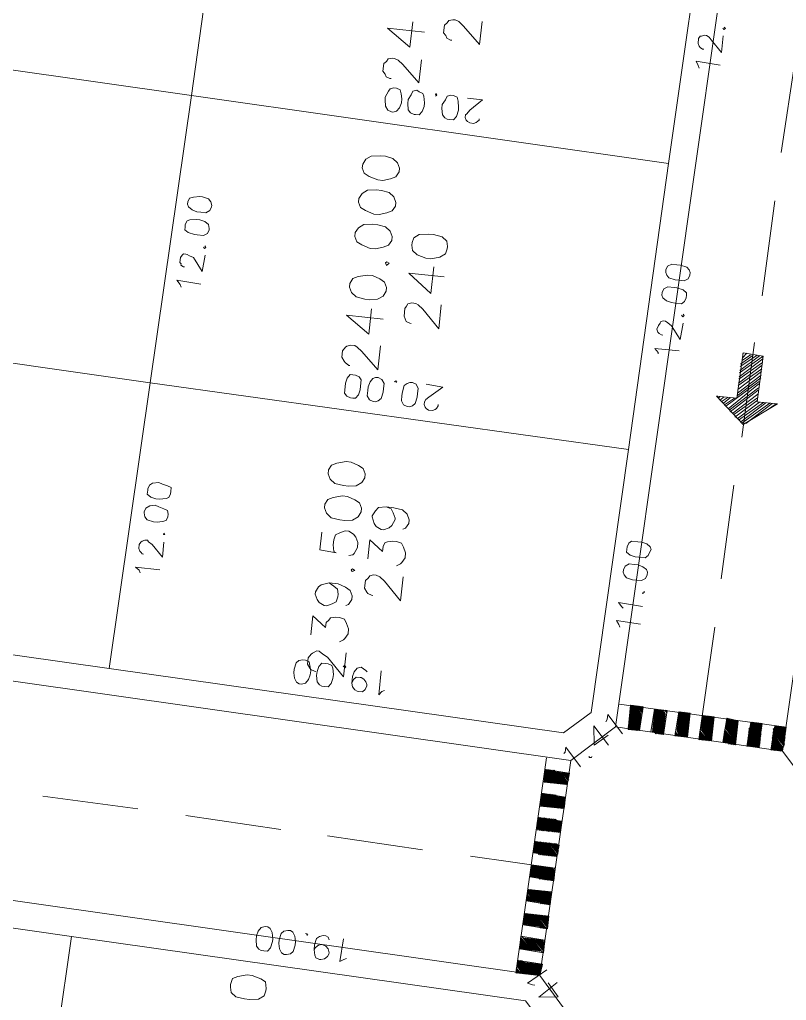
# Model space of a CAD drawing. Header units: metres. Extents: x -977055 to 805873, y -1033982 to 242021.
# Drawn here: x 2597.9 to 2629.83, y 857.35 to 898.19 of the extents above; entities that cross this region are included whole.
import ezdxf

# ---------------------------------------------------------------- set-up
doc = ezdxf.new("R2010")
doc.units = ezdxf.units.M
for name, color, linetype in [('PDF_acera', 7, 'Continuous'), ('PDF_areas por lote', 7, 'Continuous'), ('PDF_COTAS', 7, 'Continuous'), ('PDF_linea de centro', 7, 'Continuous'), ('PDF_LOTES', 7, 'Continuous'), ('PDF_No. lotes', 7, 'Continuous'), ('PDF_PASO DE CEBRA', 7, 'Continuous'), ('PDF_VIAS', 7, 'Continuous')]:
    doc.layers.add(name, color=color, linetype=linetype)

# ---------------------------------------------------------------- blocks, each defined once
blk = doc.blocks.new('CALLE')
at = {"layer": 'PDF_acera', "lineweight": 9}
for points in [[(-140.55552, -136.74528), (-139.28544, -138.100032), (-140.34384, -169.216992), (-141.740928, -170.487072), (-209.478528, -168.200928), (-215.70192, -134.20512)], [(-132.08832, -138.354048), (-133.14672, -169.471008), (-131.87664, -170.82576), (-75.188736, -172.773216), (-73.833984, -171.503136), (-72.775584, -140.386176), (-74.045664, -139.031424), (-130.733568, -137.083968)], [(-75.188736, -210.83328), (-74.130336, -179.71632), (-75.400416, -178.361568), (-132.08832, -176.414112), (-133.443072, -177.684192), (-134.501472, -208.801152), (-133.231392, -210.155904), (-76.543488, -212.10336)]]:
    blk.add_lwpolyline(points, close=True, dxfattribs=at)
at = {"layer": 'PDF_areas por lote', "lineweight": 9}
for points in [[(-141.8256, -159.056352), (-141.994944, -159.098688), (-142.121952, -159.268032), (-142.164288, -159.564384), (-142.164288, -159.733728), (-142.121952, -160.03008), (-141.994944, -160.199424), (-141.8256, -160.24176), (-141.740928, -160.24176), (-141.529248, -160.199424), (-141.444576, -160.03008), (-141.359904, -159.733728), (-141.359904, -159.564384), (-141.444576, -159.268032), (-141.529248, -159.098688), (-141.740928, -159.056352)], [(-125.695584, -160.45344), (-125.864928, -160.538112), (-125.991936, -160.707456), (-126.034272, -161.003808), (-126.034272, -161.173152), (-125.991936, -161.427168), (-125.864928, -161.596512), (-125.695584, -161.681184), (-125.568576, -161.681184), (-125.399232, -161.596512), (-125.31456, -161.427168), (-125.229888, -161.173152), (-125.229888, -161.003808), (-125.31456, -160.707456), (-125.399232, -160.538112), (-125.568576, -160.45344)], [(-124.552512, -160.45344), (-124.721856, -160.538112), (-124.848864, -160.707456), (-124.8912, -161.003808), (-124.8912, -161.173152), (-124.848864, -161.427168), (-124.721856, -161.596512), (-124.552512, -161.681184), (-124.425504, -161.681184), (-124.25616, -161.596512), (-124.171488, -161.427168), (-124.086816, -161.173152), (-124.086816, -161.003808), (-124.171488, -160.707456), (-124.25616, -160.538112), (-124.425504, -160.45344)], [(-118.32912, -160.495776), (-118.498464, -160.580448), (-118.625472, -160.749792), (-118.667808, -161.046144), (-118.667808, -161.215488), (-118.625472, -161.469504), (-118.498464, -161.638848), (-118.32912, -161.72352), (-118.202112, -161.72352), (-118.032768, -161.638848), (-117.948096, -161.469504), (-117.863424, -161.215488), (-117.863424, -161.046144), (-117.948096, -160.749792), (-118.032768, -160.580448), (-118.202112, -160.495776)], [(-116.63568, -160.495776), (-116.805024, -160.580448), (-116.889696, -160.749792), (-116.974368, -161.046144), (-116.974368, -161.215488), (-116.889696, -161.469504), (-116.805024, -161.638848), (-116.63568, -161.72352), (-116.508672, -161.72352), (-116.339328, -161.638848), (-116.21232, -161.469504), (-116.169984, -161.215488), (-116.169984, -161.046144), (-116.21232, -160.749792), (-116.339328, -160.580448), (-116.508672, -160.495776)], [(-115.492608, -160.495776), (-115.661952, -160.580448), (-115.746624, -160.749792), (-115.831296, -161.046144), (-115.831296, -161.215488), (-115.746624, -161.469504), (-115.661952, -161.638848), (-115.492608, -161.72352), (-115.3656, -161.72352), (-115.196256, -161.638848), (-115.069248, -161.469504), (-115.026912, -161.215488), (-115.026912, -161.046144), (-115.069248, -160.749792), (-115.196256, -160.580448), (-115.3656, -160.495776)], [(-114.349536, -160.495776), (-114.51888, -160.580448), (-114.603552, -160.749792), (-114.688224, -161.046144), (-114.688224, -161.215488), (-114.603552, -161.469504), (-114.51888, -161.638848), (-114.349536, -161.72352), (-114.222528, -161.72352), (-114.053184, -161.638848), (-113.926176, -161.469504), (-113.88384, -161.215488), (-113.88384, -161.046144), (-113.926176, -160.749792), (-114.053184, -160.580448), (-114.222528, -160.495776)], [(-127.64304, -161.554176), (-127.685376, -161.596512), (-127.64304, -161.681184), (-127.600704, -161.596512)], [(-117.397728, -161.596512), (-117.4824, -161.638848), (-117.397728, -161.72352), (-117.355392, -161.638848)]]:
    blk.add_lwpolyline(points, close=True, dxfattribs=at)
for points in [[(-131.114592, -160.749792), (-131.114592, -160.707456), (-131.072256, -160.580448), (-131.02992, -160.538112), (-130.902912, -160.45344), (-130.691232, -160.45344), (-130.564224, -160.538112), (-130.521888, -160.580448), (-130.437216, -160.707456), (-130.437216, -160.792128), (-130.521888, -160.919136), (-130.60656, -161.08848), (-131.199264, -161.681184), (-130.39488, -161.681184)], [(-129.929184, -160.45344), (-129.294144, -160.45344), (-129.632832, -160.919136), (-129.463488, -160.919136), (-129.378816, -161.003808), (-129.294144, -161.046144), (-129.251808, -161.215488), (-129.251808, -161.342496), (-129.294144, -161.51184), (-129.421152, -161.596512), (-129.590496, -161.681184), (-129.75984, -161.681184), (-129.929184, -161.596512), (-129.97152, -161.554176), (-130.056192, -161.427168)], [(-128.151072, -160.8768), (-128.235744, -161.046144), (-128.320416, -161.173152), (-128.48976, -161.215488), (-128.574432, -161.215488), (-128.743776, -161.173152), (-128.828448, -161.046144), (-128.91312, -160.8768), (-128.91312, -160.792128), (-128.828448, -160.622784), (-128.743776, -160.538112), (-128.574432, -160.45344), (-128.48976, -160.45344), (-128.320416, -160.538112), (-128.235744, -160.622784), (-128.151072, -160.8768), (-128.151072, -161.173152), (-128.235744, -161.427168), (-128.320416, -161.596512), (-128.48976, -161.681184), (-128.616768, -161.681184), (-128.786112, -161.596512), (-128.828448, -161.51184)], [(-126.499968, -160.45344), (-127.092672, -160.45344), (-127.135008, -161.003808), (-127.092672, -160.919136), (-126.880992, -160.8768), (-126.711648, -160.8768), (-126.542304, -160.919136), (-126.457632, -161.046144), (-126.37296, -161.215488), (-126.37296, -161.342496), (-126.457632, -161.51184), (-126.542304, -161.596512), (-126.711648, -161.681184), (-126.880992, -161.681184), (-127.092672, -161.596512), (-127.135008, -161.554176), (-127.177344, -161.427168)], [(-120.911616, -160.792128), (-120.911616, -160.749792), (-120.826944, -160.622784), (-120.784608, -160.580448), (-120.6576, -160.495776), (-120.44592, -160.495776), (-120.318912, -160.580448), (-120.276576, -160.622784), (-120.23424, -160.749792), (-120.23424, -160.8768), (-120.276576, -160.961472), (-120.403584, -161.130816), (-120.953952, -161.72352), (-120.149568, -161.72352)], [(-119.260512, -161.72352), (-119.260512, -160.495776), (-119.81088, -161.30016), (-118.96416, -161.30016)], [(-111.301344, -161.130816), (-111.301344, -161.08848), (-111.259008, -160.961472), (-111.174336, -160.919136), (-111.089664, -160.834464), (-110.835648, -160.834464), (-110.750976, -160.919136), (-110.666304, -160.961472), (-110.623968, -161.08848), (-110.623968, -161.173152), (-110.666304, -161.30016), (-110.793312, -161.469504), (-111.34368, -162.062208), (-110.581632, -162.062208)], [(-109.65024, -162.062208), (-109.65024, -160.834464), (-110.200608, -161.638848), (-109.353888, -161.638848)]]:
    blk.add_lwpolyline(points, dxfattribs=at)
at = {"layer": 'PDF_COTAS', "lineweight": 9}
for points in [[(-128.320416, -155.246112), (-128.320416, -154.441728), (-128.405088, -154.568736), (-128.48976, -154.611072), (-128.405088, -154.568736), (-128.320416, -154.441728)], [(-127.389024, -155.288448), (-127.897056, -155.288448), (-127.516032, -154.907424), (-127.43136, -154.780416), (-127.389024, -154.73808), (-127.389024, -154.653408), (-127.43136, -154.568736), (-127.473696, -154.5264), (-127.558368, -154.484064), (-127.685376, -154.484064), (-127.770048, -154.5264), (-127.812384, -154.568736), (-127.85472, -154.611072), (-127.85472, -154.653408), (-127.85472, -154.611072), (-127.812384, -154.568736), (-127.770048, -154.5264), (-127.685376, -154.484064), (-127.558368, -154.484064), (-127.473696, -154.5264), (-127.43136, -154.568736), (-127.389024, -154.653408), (-127.389024, -154.73808), (-127.43136, -154.780416), (-127.516032, -154.907424), (-127.897056, -155.288448)], [(-126.499968, -154.5264), (-126.626976, -154.568736), (-126.711648, -154.653408), (-126.753984, -154.865088), (-126.753984, -154.992096), (-126.711648, -155.16144), (-126.669312, -155.288448), (-126.542304, -155.330784), (-126.457632, -155.330784), (-126.330624, -155.288448), (-126.288288, -155.16144), (-126.245952, -154.992096), (-126.203616, -154.865088), (-126.245952, -154.695744), (-126.330624, -154.568736), (-126.457632, -154.5264)], [(-126.499968, -154.5264), (-126.626976, -154.568736), (-126.711648, -154.653408), (-126.753984, -154.865088), (-126.753984, -154.992096), (-126.711648, -155.16144), (-126.669312, -155.288448), (-126.542304, -155.330784), (-126.457632, -155.330784), (-126.330624, -155.288448), (-126.288288, -155.16144), (-126.245952, -154.992096), (-126.203616, -154.865088), (-126.245952, -154.695744), (-126.330624, -154.568736), (-126.457632, -154.5264)], [(-125.73792, -154.568736), (-125.864928, -154.568736), (-125.9496, -154.695744), (-125.991936, -154.865088), (-125.991936, -154.992096), (-125.9496, -155.203776), (-125.907264, -155.288448), (-125.780256, -155.330784), (-125.695584, -155.330784), (-125.568576, -155.330784), (-125.52624, -155.203776), (-125.483904, -155.034432), (-125.441568, -154.907424), (-125.483904, -154.695744), (-125.568576, -154.611072), (-125.695584, -154.568736)], [(-125.73792, -154.568736), (-125.864928, -154.568736), (-125.9496, -154.695744), (-125.991936, -154.865088), (-125.991936, -154.992096), (-125.9496, -155.203776), (-125.907264, -155.288448), (-125.780256, -155.330784), (-125.695584, -155.330784), (-125.568576, -155.330784), (-125.52624, -155.203776), (-125.483904, -155.034432), (-125.441568, -154.907424), (-125.483904, -154.695744), (-125.568576, -154.611072), (-125.695584, -154.568736)], [(-118.75248, -155.5848), (-118.710144, -154.780416), (-118.837152, -154.907424), (-118.921824, -154.94976), (-118.837152, -154.907424), (-118.710144, -154.780416)], [(-117.778752, -155.627136), (-118.32912, -155.5848), (-117.90576, -155.246112), (-117.863424, -155.119104), (-117.821088, -155.034432), (-117.821088, -154.992096), (-117.821088, -154.907424), (-117.863424, -154.865088), (-117.948096, -154.822752), (-118.11744, -154.822752), (-118.159776, -154.865088), (-118.202112, -154.865088), (-118.244448, -154.94976), (-118.244448, -154.992096), (-118.244448, -154.94976), (-118.202112, -154.865088), (-118.159776, -154.865088), (-118.11744, -154.822752), (-117.948096, -154.822752), (-117.863424, -154.865088), (-117.821088, -154.907424), (-117.821088, -154.992096), (-117.821088, -155.034432), (-117.863424, -155.119104), (-117.90576, -155.246112), (-118.32912, -155.5848)], [(-116.932032, -154.865088), (-117.016704, -154.865088), (-117.101376, -154.992096), (-117.143712, -155.203776), (-117.143712, -155.288448), (-117.143712, -155.500128), (-117.05904, -155.627136), (-116.932032, -155.669472), (-116.889696, -155.669472), (-116.762688, -155.627136), (-116.678016, -155.500128), (-116.63568, -155.330784), (-116.63568, -155.203776), (-116.678016, -154.992096), (-116.720352, -154.907424), (-116.84736, -154.865088)], [(-116.932032, -154.865088), (-117.016704, -154.865088), (-117.101376, -154.992096), (-117.143712, -155.203776), (-117.143712, -155.288448), (-117.143712, -155.500128), (-117.05904, -155.627136), (-116.932032, -155.669472), (-116.889696, -155.669472), (-116.762688, -155.627136), (-116.678016, -155.500128), (-116.63568, -155.330784), (-116.63568, -155.203776), (-116.678016, -154.992096), (-116.720352, -154.907424), (-116.84736, -154.865088)], [(-116.169984, -154.865088), (-116.254656, -154.907424), (-116.339328, -155.034432), (-116.381664, -155.203776), (-116.381664, -155.330784), (-116.381664, -155.500128), (-116.296992, -155.627136), (-116.169984, -155.669472), (-116.127648, -155.669472), (-116.00064, -155.627136), (-115.915968, -155.542464), (-115.873632, -155.330784), (-115.873632, -155.246112), (-115.915968, -155.034432), (-115.958304, -154.907424), (-116.085312, -154.865088)], [(-116.169984, -154.865088), (-116.254656, -154.907424), (-116.339328, -155.034432), (-116.381664, -155.203776), (-116.381664, -155.330784), (-116.381664, -155.500128), (-116.296992, -155.627136), (-116.169984, -155.669472), (-116.127648, -155.669472), (-116.00064, -155.627136), (-115.915968, -155.542464), (-115.873632, -155.330784), (-115.873632, -155.246112), (-115.915968, -155.034432), (-115.958304, -154.907424), (-116.085312, -154.865088)], [(-127.092672, -155.246112), (-127.135008, -155.246112), (-127.135008, -155.288448)], [(-127.092672, -155.246112), (-127.135008, -155.246112), (-127.135008, -155.288448)], [(-117.4824, -155.5848), (-117.524736, -155.627136), (-117.567072, -155.5848), (-117.524736, -155.542464), (-117.567072, -155.5848), (-117.524736, -155.627136)], [(-140.513184, -160.03008), (-140.513184, -160.157088), (-140.386176, -160.24176), (-140.174496, -160.284096), (-140.089824, -160.284096), (-139.878144, -160.24176), (-139.751136, -160.157088), (-139.7088, -160.072416), (-139.7088, -159.987744), (-139.751136, -159.860736), (-139.878144, -159.776064), (-140.047488, -159.733728), (-140.174496, -159.733728), (-140.386176, -159.776064), (-140.470848, -159.860736), (-140.513184, -159.945408)], [(-131.580288, -160.326432), (-131.537952, -160.45344), (-131.410944, -160.538112), (-131.2416, -160.580448), (-131.114592, -160.580448), (-130.945248, -160.538112), (-130.81824, -160.495776), (-130.775904, -160.368768), (-130.775904, -160.284096), (-130.81824, -160.157088), (-130.902912, -160.072416), (-131.114592, -160.03008), (-131.2416, -160.03008), (-131.410944, -160.072416), (-131.537952, -160.157088), (-131.580288, -160.24176)], [(-140.55552, -160.792128), (-140.513184, -160.919136), (-140.428512, -161.003808), (-140.216832, -161.046144), (-140.089824, -161.046144), (-139.92048, -161.003808), (-139.793472, -160.919136), (-139.751136, -160.834464), (-139.751136, -160.749792), (-139.793472, -160.622784), (-139.878144, -160.538112), (-140.089824, -160.495776), (-140.216832, -160.495776), (-140.386176, -160.538112), (-140.513184, -160.622784), (-140.55552, -160.707456)], [(-131.580288, -161.08848), (-131.580288, -161.215488), (-131.45328, -161.30016), (-131.283936, -161.342496), (-131.156928, -161.342496), (-130.945248, -161.30016), (-130.860576, -161.257824), (-130.81824, -161.130816), (-130.81824, -161.046144), (-130.81824, -160.919136), (-130.945248, -160.834464), (-131.114592, -160.792128), (-131.2416, -160.792128), (-131.45328, -160.834464), (-131.537952, -160.919136), (-131.580288, -161.003808)], [(-121.970016, -161.003808), (-121.970016, -161.08848), (-121.843008, -161.173152), (-121.673664, -161.215488), (-121.546656, -161.215488), (-121.334976, -161.215488), (-121.250304, -161.130816), (-121.207968, -161.003808), (-121.207968, -160.919136), (-121.207968, -160.834464), (-121.334976, -160.749792), (-121.50432, -160.707456), (-121.631328, -160.707456), (-121.843008, -160.707456), (-121.92768, -160.792128), (-121.970016, -160.919136)], [(-121.970016, -161.003808), (-121.970016, -161.08848), (-121.843008, -161.173152), (-121.673664, -161.215488), (-121.546656, -161.215488), (-121.334976, -161.215488), (-121.250304, -161.130816), (-121.207968, -161.003808), (-121.207968, -160.919136), (-121.207968, -160.834464), (-121.334976, -160.749792), (-121.50432, -160.707456), (-121.631328, -160.707456), (-121.843008, -160.707456), (-121.92768, -160.792128), (-121.970016, -160.919136)], [(-112.40208, -161.30016), (-112.359744, -161.427168), (-112.232736, -161.51184), (-112.063392, -161.554176), (-111.936384, -161.554176), (-111.76704, -161.51184), (-111.640032, -161.469504), (-111.597696, -161.342496), (-111.597696, -161.257824), (-111.640032, -161.130816), (-111.724704, -161.08848), (-111.936384, -161.003808), (-112.021056, -161.003808), (-112.232736, -161.046144), (-112.359744, -161.130816), (-112.40208, -161.257824)], [(-112.40208, -161.30016), (-112.359744, -161.427168), (-112.232736, -161.51184), (-112.063392, -161.554176), (-111.936384, -161.554176), (-111.76704, -161.51184), (-111.640032, -161.469504), (-111.597696, -161.342496), (-111.597696, -161.257824), (-111.640032, -161.130816), (-111.724704, -161.08848), (-111.936384, -161.003808), (-112.021056, -161.003808), (-112.232736, -161.046144), (-112.359744, -161.130816), (-112.40208, -161.257824)], [(-122.012352, -161.765856), (-121.970016, -161.850528), (-121.885344, -161.9352), (-121.673664, -161.977536), (-121.546656, -161.977536), (-121.377312, -161.977536), (-121.250304, -161.892864), (-121.207968, -161.765856), (-121.207968, -161.681184), (-121.250304, -161.596512), (-121.377312, -161.51184), (-121.546656, -161.469504), (-121.673664, -161.469504), (-121.843008, -161.469504), (-121.970016, -161.554176), (-122.012352, -161.681184)], [(-122.012352, -161.765856), (-121.970016, -161.850528), (-121.885344, -161.9352), (-121.673664, -161.977536), (-121.546656, -161.977536), (-121.377312, -161.977536), (-121.250304, -161.892864), (-121.207968, -161.765856), (-121.207968, -161.681184), (-121.250304, -161.596512), (-121.377312, -161.51184), (-121.546656, -161.469504), (-121.673664, -161.469504), (-121.843008, -161.469504), (-121.970016, -161.554176), (-122.012352, -161.681184)], [(-112.40208, -162.062208), (-112.40208, -162.189216), (-112.275072, -162.273888), (-112.105728, -162.316224), (-111.97872, -162.316224), (-111.76704, -162.273888), (-111.682368, -162.231552), (-111.640032, -162.104544), (-111.597696, -162.019872), (-111.640032, -161.892864), (-111.76704, -161.850528), (-111.936384, -161.765856), (-112.063392, -161.765856), (-112.275072, -161.808192), (-112.359744, -161.892864), (-112.40208, -162.019872)], [(-112.40208, -162.062208), (-112.40208, -162.189216), (-112.275072, -162.273888), (-112.105728, -162.316224), (-111.97872, -162.316224), (-111.76704, -162.273888), (-111.682368, -162.231552), (-111.640032, -162.104544), (-111.597696, -162.019872), (-111.640032, -161.892864), (-111.76704, -161.850528), (-111.936384, -161.765856), (-112.063392, -161.765856), (-112.275072, -161.808192), (-112.359744, -161.892864), (-112.40208, -162.019872)], [(-121.29264, -162.316224), (-121.250304, -162.35856), (-121.29264, -162.400896), (-121.29264, -162.35856), (-121.29264, -162.400896), (-121.250304, -162.35856)], [(-122.054688, -162.908928), (-122.012352, -162.9936), (-121.92768, -163.078272), (-121.716, -163.120608), (-121.588992, -163.120608), (-121.419648, -163.120608), (-121.29264, -163.035936), (-121.250304, -162.908928), (-121.250304, -162.824256), (-121.29264, -162.739584), (-121.377312, -162.654912), (-121.588992, -162.612576), (-121.716, -162.612576), (-121.885344, -162.612576), (-122.012352, -162.697248), (-122.054688, -162.824256)], [(-122.054688, -162.908928), (-122.012352, -162.9936), (-121.92768, -163.078272), (-121.716, -163.120608), (-121.588992, -163.120608), (-121.419648, -163.120608), (-121.29264, -163.035936), (-121.250304, -162.908928), (-121.250304, -162.824256), (-121.29264, -162.739584), (-121.377312, -162.654912), (-121.588992, -162.612576), (-121.716, -162.612576), (-121.885344, -162.612576), (-122.012352, -162.697248), (-122.054688, -162.824256)], [(-112.444416, -163.20528), (-112.444416, -163.332288), (-112.317408, -163.41696), (-112.105728, -163.459296), (-112.021056, -163.459296), (-111.809376, -163.41696), (-111.682368, -163.374624), (-111.640032, -163.247616), (-111.640032, -163.162944), (-111.682368, -163.035936), (-111.809376, -162.9936), (-111.97872, -162.908928), (-112.105728, -162.908928), (-112.317408, -162.951264), (-112.40208, -163.035936), (-112.444416, -163.120608)], [(-112.444416, -163.20528), (-112.444416, -163.332288), (-112.317408, -163.41696), (-112.105728, -163.459296), (-112.021056, -163.459296), (-111.809376, -163.41696), (-111.682368, -163.374624), (-111.640032, -163.247616), (-111.640032, -163.162944), (-111.682368, -163.035936), (-111.809376, -162.9936), (-111.97872, -162.908928), (-112.105728, -162.908928), (-112.317408, -162.951264), (-112.40208, -163.035936), (-112.444416, -163.120608)], [(-111.682368, -162.654912), (-111.640032, -162.654912), (-111.682368, -162.697248), (-111.724704, -162.654912), (-111.682368, -162.697248), (-111.640032, -162.654912)], [(-121.250304, -163.374624), (-121.29264, -163.924992), (-121.673664, -163.501632), (-121.758336, -163.41696), (-121.843008, -163.374624), (-121.92768, -163.374624), (-122.012352, -163.41696), (-122.054688, -163.459296), (-122.097024, -163.543968), (-122.097024, -163.670976), (-122.054688, -163.755648), (-122.012352, -163.797984), (-121.92768, -163.84032), (-121.885344, -163.84032), (-121.92768, -163.84032), (-122.012352, -163.797984), (-122.054688, -163.755648), (-122.097024, -163.670976), (-122.097024, -163.543968), (-122.054688, -163.459296), (-122.012352, -163.41696), (-121.92768, -163.374624), (-121.843008, -163.374624), (-121.758336, -163.41696), (-121.673664, -163.501632), (-121.29264, -163.924992)], [(-111.682368, -163.713312), (-111.682368, -164.221344), (-112.063392, -163.84032), (-112.1904, -163.755648), (-112.232736, -163.713312), (-112.317408, -163.713312), (-112.40208, -163.755648), (-112.444416, -163.797984), (-112.486752, -163.882656), (-112.486752, -164.009664), (-112.444416, -164.094336), (-112.40208, -164.136672), (-112.359744, -164.179008), (-112.317408, -164.179008), (-112.359744, -164.179008), (-112.40208, -164.136672), (-112.444416, -164.094336), (-112.486752, -164.009664), (-112.486752, -163.882656), (-112.444416, -163.797984), (-112.40208, -163.755648), (-112.317408, -163.713312), (-112.232736, -163.713312), (-112.1904, -163.755648), (-112.063392, -163.84032), (-111.682368, -164.221344)], [(-126.753984, -170.529408), (-126.838656, -170.571744), (-126.923328, -170.656416), (-126.965664, -170.868096), (-126.965664, -170.995104), (-126.965664, -171.164448), (-126.880992, -171.291456), (-126.753984, -171.333792), (-126.669312, -171.333792), (-126.58464, -171.291456), (-126.499968, -171.164448), (-126.457632, -170.995104), (-126.457632, -170.868096), (-126.457632, -170.698752), (-126.542304, -170.571744), (-126.669312, -170.529408)], [(-125.991936, -170.571744), (-126.076608, -170.571744), (-126.16128, -170.698752), (-126.203616, -170.868096), (-126.203616, -170.995104), (-126.203616, -171.206784), (-126.118944, -171.291456), (-125.991936, -171.333792), (-125.907264, -171.376128), (-125.822592, -171.333792), (-125.73792, -171.206784), (-125.695584, -171.03744), (-125.695584, -170.910432), (-125.695584, -170.698752), (-125.780256, -170.61408), (-125.907264, -170.571744)], [(-117.4824, -170.82576), (-117.567072, -170.868096), (-117.651744, -170.995104), (-117.69408, -171.164448), (-117.69408, -171.291456), (-117.69408, -171.503136), (-117.609408, -171.587808), (-117.4824, -171.630144), (-117.397728, -171.630144), (-117.313056, -171.630144), (-117.228384, -171.503136), (-117.186048, -171.291456), (-117.186048, -171.206784), (-117.186048, -170.995104), (-117.27072, -170.868096), (-117.397728, -170.82576)], [(-116.720352, -170.868096), (-116.805024, -170.910432), (-116.889696, -170.995104), (-116.932032, -171.206784), (-116.932032, -171.333792), (-116.932032, -171.503136), (-116.84736, -171.630144), (-116.720352, -171.67248), (-116.63568, -171.67248), (-116.551008, -171.630144), (-116.466336, -171.545472), (-116.424, -171.333792), (-116.424, -171.206784), (-116.424, -171.03744), (-116.508672, -170.910432), (-116.63568, -170.868096)]]:
    blk.add_lwpolyline(points, close=True, dxfattribs=at)
for points in [[(-139.835808, -161.384832), (-139.835808, -161.427168), (-139.793472, -161.384832), (-139.793472, -161.342496)], [(-140.301504, -161.681184), (-140.216832, -161.72352), (-140.13216, -161.808192), (-140.089824, -161.9352), (-140.13216, -162.062208), (-140.216832, -162.14688), (-140.34384, -162.189216), (-140.386176, -162.189216), (-140.470848, -162.14688), (-140.55552, -162.062208), (-140.597856, -161.9352), (-140.597856, -161.892864), (-140.55552, -161.765856), (-140.470848, -161.72352), (-140.301504, -161.681184), (-140.13216, -161.681184), (-139.92048, -161.72352), (-139.835808, -161.808192), (-139.793472, -161.9352), (-139.793472, -162.019872), (-139.835808, -162.104544), (-139.92048, -162.14688)], [(-130.902912, -161.681184), (-130.860576, -161.72352), (-130.81824, -161.681184), (-130.860576, -161.638848)], [(-131.368608, -161.977536), (-131.2416, -162.019872), (-131.156928, -162.104544), (-131.156928, -162.231552), (-131.156928, -162.273888), (-131.199264, -162.35856), (-131.283936, -162.443232), (-131.368608, -162.485568), (-131.410944, -162.485568), (-131.537952, -162.443232), (-131.622624, -162.35856), (-131.622624, -162.231552), (-131.622624, -162.189216), (-131.580288, -162.104544), (-131.495616, -162.019872), (-131.368608, -161.977536), (-131.156928, -161.977536), (-130.987584, -162.019872), (-130.860576, -162.104544), (-130.81824, -162.231552), (-130.860576, -162.316224), (-130.902912, -162.400896), (-130.945248, -162.443232)], [(-140.470848, -162.78192), (-140.513184, -162.697248), (-140.597856, -162.57024), (-139.835808, -162.612576)], [(-131.495616, -163.078272), (-131.537952, -162.9936), (-131.66496, -162.908928), (-130.860576, -162.908928)], [(-140.682528, -169.089984), (-140.682528, -169.005312), (-140.640192, -168.835968), (-140.13216, -169.428672)], [(-140.513184, -169.809696), (-141.063552, -169.259328), (-140.97888, -169.894368), (-140.55552, -169.513344)], [(-132.93504, -169.216992), (-132.892704, -169.259328), (-132.72336, -169.259328), (-133.316064, -169.809696)], [(-132.93504, -170.063712), (-132.977376, -170.063712), (-132.977376, -170.148384), (-132.93504, -170.148384)], [(-132.51168, -170.656416), (-131.918976, -170.106048), (-132.554016, -170.19072), (-132.172992, -170.61408)], [(-131.749632, -170.487072), (-131.66496, -170.529408), (-131.495616, -170.529408), (-132.08832, -171.079776)], [(-128.574432, -170.61408), (-128.48976, -170.571744), (-128.362752, -170.487072), (-128.405088, -171.291456)], [(-127.939392, -170.656416), (-127.897056, -170.61408), (-127.770048, -170.487072), (-127.812384, -171.291456)], [(-119.429856, -170.910432), (-119.38752, -170.910432), (-119.260512, -170.783424), (-119.260512, -171.587808)], [(-118.794816, -170.995104), (-118.794816, -170.952768), (-118.75248, -170.868096), (-118.710144, -170.82576), (-118.625472, -170.783424), (-118.498464, -170.82576), (-118.413792, -170.868096), (-118.371456, -170.868096), (-118.32912, -170.952768), (-118.32912, -171.03744), (-118.371456, -171.122112), (-118.456128, -171.24912), (-118.879488, -171.587808), (-118.32912, -171.630144)], [(-127.346688, -171.24912), (-127.389024, -171.24912), (-127.346688, -171.291456), (-127.304352, -171.291456)], [(-109.86192, -171.24912), (-109.777248, -171.206784), (-109.65024, -171.122112), (-109.692576, -171.926496)], [(-109.22688, -171.333792), (-109.22688, -171.291456), (-109.184544, -171.206784), (-109.142208, -171.164448), (-109.057536, -171.122112), (-108.888192, -171.122112), (-108.80352, -171.164448), (-108.80352, -171.206784), (-108.761184, -171.291456), (-108.761184, -171.376128), (-108.80352, -171.4608), (-108.888192, -171.545472), (-109.269216, -171.926496), (-108.718848, -171.926496)], [(-118.075104, -171.545472), (-118.11744, -171.587808), (-118.075104, -171.630144), (-118.032768, -171.587808)], [(-108.464832, -171.88416), (-108.507168, -171.926496), (-108.464832, -171.968832), (-108.422496, -171.926496)]]:
    blk.add_lwpolyline(points, dxfattribs=at)
at = {"layer": 'PDF_linea de centro', "lineweight": 9}
for points in [[(-136.194912, -152.19792), (-136.279584, -155.37312)], [(-136.32192, -156.981888), (-136.448928, -160.157088)], [(-136.491264, -161.72352), (-136.618272, -164.89872)], [(-136.660608, -166.507488), (-136.74528, -169.344)], [(-132.003648, -173.619936), (-128.235744, -173.746944)], [(-126.626976, -173.78928), (-123.494112, -173.873952)], [(-121.885344, -173.958624), (-118.710144, -174.043296)], [(-117.143712, -174.127968), (-113.968512, -174.21264)], [(-112.359744, -174.254976), (-109.184544, -174.381984)]]:
    blk.add_lwpolyline(points, dxfattribs=at)
at = {"layer": 'PDF_LOTES', "lineweight": 20}
for points in [[(-150.2928, -153.298656), (-140.724864, -153.637344), (-140.174496, -138.43872), (-140.97888, -137.634336), (-149.742432, -137.337984)], [(-131.749632, -153.933696), (-122.181696, -154.272384), (-121.631328, -138.269376), (-130.39488, -137.973024), (-131.2416, -138.735072)], [(-122.181696, -154.272384), (-112.571424, -154.611072), (-112.021056, -138.608064), (-121.631328, -138.269376)], [(-112.571424, -154.611072), (-102.961152, -154.907424), (-102.410784, -138.946752), (-112.021056, -138.608064)], [(-150.843168, -169.301664), (-142.03728, -169.598016), (-141.232896, -168.835968), (-140.724864, -153.637344), (-150.2928, -153.298656)], [(-131.495616, -169.97904), (-122.689728, -170.275392), (-122.181696, -154.272384), (-131.749632, -153.933696), (-132.257664, -169.13232)], [(-122.689728, -170.275392), (-113.121792, -170.571744), (-112.571424, -154.611072), (-122.181696, -154.272384)], [(-113.121792, -170.571744), (-103.51152, -170.910432), (-102.961152, -154.907424), (-112.571424, -154.611072)]]:
    blk.add_lwpolyline(points, close=True, dxfattribs=at)
at = {"layer": 'PDF_No. lotes', "lineweight": 20}
for points in [[(-128.405088, -162.35856), (-128.405088, -162.316224), (-128.362752, -162.189216), (-128.320416, -162.14688), (-128.193408, -162.062208), (-127.939392, -162.062208), (-127.85472, -162.14688), (-127.770048, -162.189216), (-127.727712, -162.316224), (-127.727712, -162.400896), (-127.770048, -162.527904), (-127.897056, -162.697248), (-128.48976, -163.289952), (-127.685376, -163.289952)], [(-127.21968, -162.062208), (-126.58464, -162.062208), (-126.923328, -162.527904), (-126.753984, -162.527904), (-126.626976, -162.57024), (-126.58464, -162.654912), (-126.542304, -162.824256), (-126.542304, -162.951264), (-126.58464, -163.120608), (-126.711648, -163.20528), (-126.880992, -163.289952), (-127.050336, -163.289952), (-127.21968, -163.20528), (-127.262016, -163.162944), (-127.346688, -163.035936)], [(-125.441568, -162.485568), (-125.483904, -162.654912), (-125.610912, -162.739584), (-125.780256, -162.824256), (-125.822592, -162.824256), (-126.034272, -162.739584), (-126.118944, -162.654912), (-126.203616, -162.485568), (-126.203616, -162.400896), (-126.118944, -162.231552), (-126.034272, -162.14688), (-125.822592, -162.062208), (-125.780256, -162.062208), (-125.610912, -162.14688), (-125.483904, -162.231552), (-125.441568, -162.485568), (-125.441568, -162.739584), (-125.483904, -163.035936), (-125.610912, -163.20528), (-125.780256, -163.289952), (-125.907264, -163.289952), (-126.076608, -163.20528), (-126.118944, -163.120608)], [(-119.302848, -162.654912), (-119.302848, -162.612576), (-119.260512, -162.485568), (-119.17584, -162.443232), (-119.091168, -162.400896), (-118.837152, -162.400896), (-118.75248, -162.443232), (-118.667808, -162.485568), (-118.625472, -162.612576), (-118.625472, -162.739584), (-118.667808, -162.824256), (-118.794816, -162.9936), (-119.38752, -163.586304), (-118.583136, -163.586304)], [(-117.651744, -163.586304), (-117.651744, -162.400896), (-118.244448, -163.20528), (-117.355392, -163.20528)], [(-109.819584, -162.9936), (-109.819584, -162.951264), (-109.777248, -162.824256), (-109.692576, -162.78192), (-109.607904, -162.697248), (-109.353888, -162.697248), (-109.269216, -162.78192), (-109.184544, -162.824256), (-109.142208, -162.951264), (-109.142208, -163.035936), (-109.184544, -163.162944), (-109.311552, -163.332288), (-109.86192, -163.924992), (-109.099872, -163.924992)]]:
    blk.add_lwpolyline(points, dxfattribs=at)
blk.add_lwpolyline([(-116.720352, -162.400896), (-116.889696, -162.443232), (-117.016704, -162.612576), (-117.101376, -162.908928), (-117.101376, -163.078272), (-117.016704, -163.374624), (-116.889696, -163.543968), (-116.720352, -163.586304), (-116.63568, -163.586304), (-116.466336, -163.543968), (-116.339328, -163.374624), (-116.296992, -163.078272), (-116.296992, -162.908928), (-116.339328, -162.612576), (-116.466336, -162.443232), (-116.63568, -162.400896)], close=True, dxfattribs=at)
at = {"layer": 'PDF_PASO DE CEBRA', "lineweight": 9}
for points in [[(-140.34384, -168.412608), (-133.14672, -168.666624)], [(-140.34384, -168.454944), (-140.301504, -168.412608), (-140.34384, -168.49728), (-140.259168, -168.412608)], [(-140.34384, -168.539616), (-140.216832, -168.412608)], [(-140.34384, -168.581952), (-140.174496, -168.412608)], [(-140.34384, -168.624288), (-140.13216, -168.454944)], [(-140.34384, -168.666624), (-140.089824, -168.454944)], [(-140.34384, -168.70896), (-140.047488, -168.454944), (-140.34384, -168.751296), (-140.005152, -168.454944)], [(-140.34384, -168.793632), (-139.962816, -168.454944)], [(-140.34384, -168.835968), (-139.92048, -168.454944)], [(-139.539456, -168.454944), (-139.49712, -168.454944), (-139.539456, -168.49728)], [(-139.539456, -168.539616), (-139.454784, -168.454944)], [(-139.539456, -168.581952), (-139.412448, -168.454944)], [(-139.539456, -168.624288), (-139.370112, -168.454944)], [(-139.539456, -168.666624), (-139.327776, -168.454944)], [(-139.539456, -168.70896), (-139.28544, -168.454944), (-139.539456, -168.70896)], [(-139.539456, -168.751296), (-139.243104, -168.454944)], [(-139.539456, -168.793632), (-139.200768, -168.454944)], [(-139.539456, -168.835968), (-139.158432, -168.454944)], [(-140.34384, -168.878304), (-139.92048, -168.49728)], [(-140.34384, -168.92064), (-139.92048, -168.539616)], [(-140.34384, -168.962976), (-139.92048, -168.581952), (-140.34384, -168.962976)], [(-140.34384, -169.005312), (-139.962816, -168.624288)], [(-140.34384, -169.047648), (-139.962816, -168.666624)], [(-140.34384, -169.089984), (-139.962816, -168.70896)], [(-140.34384, -169.13232), (-139.962816, -168.751296)], [(-139.539456, -168.878304), (-139.116096, -168.49728), (-139.539456, -168.92064), (-139.158432, -168.539616)], [(-139.539456, -168.962976), (-139.158432, -168.581952)], [(-139.539456, -169.005312), (-139.158432, -168.624288)], [(-139.539456, -169.047648), (-139.158432, -168.666624)], [(-139.539456, -169.089984), (-139.158432, -168.70896)], [(-139.539456, -169.13232), (-139.158432, -168.751296), (-139.539456, -169.174656), (-139.158432, -168.793632)], [(-138.735072, -169.089984), (-138.354048, -168.70896), (-138.777408, -169.089984)], [(-138.777408, -169.13232), (-138.354048, -168.751296)], [(-138.735072, -168.49728), (-138.735072, -168.49728)], [(-138.735072, -168.539616), (-138.692736, -168.49728)], [(-138.735072, -168.581952), (-138.6504, -168.49728)], [(-138.608064, -168.49728), (-138.735072, -168.624288), (-138.565728, -168.49728)], [(-138.735072, -168.666624), (-138.523392, -168.49728), (-138.735072, -168.70896)], [(-138.735072, -168.751296), (-138.481056, -168.49728)], [(-138.735072, -168.793632), (-138.43872, -168.49728)], [(-138.735072, -168.835968), (-138.396384, -168.49728)], [(-138.735072, -168.878304), (-138.354048, -168.49728), (-138.735072, -168.878304)], [(-138.735072, -168.92064), (-138.354048, -168.539616)], [(-138.735072, -168.962976), (-138.354048, -168.581952)], [(-138.735072, -169.005312), (-138.354048, -168.624288)], [(-138.735072, -169.047648), (-138.354048, -168.666624)], [(-137.973024, -169.005312), (-137.549664, -168.624288), (-137.973024, -169.047648), (-137.549664, -168.666624)], [(-137.973024, -169.089984), (-137.549664, -168.70896)], [(-137.973024, -169.13232), (-137.549664, -168.751296)], [(-137.930688, -168.539616), (-137.930688, -168.49728)], [(-137.888352, -168.49728), (-137.930688, -168.581952), (-137.846016, -168.49728)], [(-137.930688, -168.624288), (-137.80368, -168.49728)], [(-137.930688, -168.666624), (-137.761344, -168.49728)], [(-137.930688, -168.70896), (-137.719008, -168.49728), (-137.930688, -168.751296)], [(-137.676672, -168.539616), (-137.930688, -168.793632), (-137.634336, -168.539616)], [(-137.930688, -168.835968), (-137.592, -168.539616)], [(-137.930688, -168.878304), (-137.549664, -168.539616), (-137.930688, -168.92064)], [(-137.930688, -168.962976), (-137.549664, -168.581952)], [(-137.16864, -168.878304), (-136.787616, -168.539616)], [(-137.16864, -168.92064), (-136.74528, -168.539616)], [(-137.16864, -168.962976), (-136.74528, -168.581952), (-137.16864, -169.005312), (-136.74528, -168.624288)], [(-137.16864, -169.047648), (-136.74528, -168.666624)], [(-137.16864, -169.089984), (-136.74528, -168.70896)], [(-137.16864, -169.13232), (-136.74528, -168.751296)], [(-137.126304, -168.539616), (-137.126304, -168.539616)], [(-137.126304, -168.581952), (-137.083968, -168.539616)], [(-137.126304, -168.624288), (-137.041632, -168.539616)], [(-137.126304, -168.666624), (-136.999296, -168.539616)], [(-137.126304, -168.70896), (-136.95696, -168.539616), (-137.126304, -168.751296), (-136.914624, -168.539616)], [(-137.126304, -168.793632), (-136.872288, -168.539616)], [(-137.126304, -168.835968), (-136.829952, -168.539616)], [(-136.364256, -168.751296), (-136.152576, -168.581952)], [(-136.364256, -168.793632), (-136.11024, -168.581952)], [(-136.364256, -168.835968), (-136.067904, -168.581952)], [(-136.364256, -168.878304), (-136.025568, -168.581952)], [(-135.983232, -168.581952), (-136.364256, -168.92064), (-135.940896, -168.581952), (-136.364256, -168.962976)], [(-136.364256, -169.005312), (-135.940896, -168.624288)], [(-136.364256, -169.047648), (-135.940896, -168.666624)], [(-136.364256, -169.089984), (-135.940896, -168.70896)], [(-136.364256, -169.13232), (-135.940896, -168.751296), (-136.364256, -169.174656), (-135.940896, -168.793632)], [(-136.32192, -168.581952), (-136.32192, -168.581952)], [(-136.32192, -168.624288), (-136.279584, -168.581952)], [(-136.32192, -168.666624), (-136.237248, -168.581952)], [(-136.32192, -168.70896), (-136.194912, -168.581952), (-136.32192, -168.70896)], [(-135.559872, -168.624288), (-135.4752, -168.581952)], [(-135.559872, -168.666624), (-135.432864, -168.581952), (-135.559872, -168.70896)], [(-135.559872, -168.751296), (-135.390528, -168.581952)], [(-135.559872, -168.793632), (-135.348192, -168.581952)], [(-135.559872, -168.835968), (-135.305856, -168.581952)], [(-135.26352, -168.581952), (-135.559872, -168.878304), (-135.221184, -168.581952)], [(-135.559872, -168.92064), (-135.178848, -168.581952)], [(-135.559872, -168.962976), (-135.178848, -168.624288)], [(-135.559872, -169.005312), (-135.136512, -168.624288)], [(-135.559872, -169.047648), (-135.136512, -168.666624)], [(-135.559872, -169.089984), (-135.136512, -168.70896), (-135.559872, -169.13232), (-135.136512, -168.751296)], [(-135.517536, -168.624288), (-135.517536, -168.581952)], [(-134.755488, -168.624288), (-134.713152, -168.624288)], [(-134.755488, -168.666624), (-134.670816, -168.624288)], [(-134.755488, -168.70896), (-134.62848, -168.624288), (-134.755488, -168.751296)], [(-134.755488, -168.793632), (-134.586144, -168.624288)], [(-134.543808, -168.624288), (-134.755488, -168.835968), (-134.501472, -168.624288)], [(-134.755488, -168.878304), (-134.459136, -168.624288)], [(-134.755488, -168.92064), (-134.4168, -168.624288), (-134.755488, -168.962976)], [(-134.755488, -169.005312), (-134.374464, -168.624288)], [(-134.332128, -168.624288), (-134.755488, -169.047648), (-134.332128, -168.666624)], [(-134.755488, -169.089984), (-134.332128, -168.70896)], [(-134.755488, -169.13232), (-134.332128, -168.751296)], [(-133.951104, -168.666624), (-133.908768, -168.666624)], [(-133.951104, -168.70896), (-133.866432, -168.666624), (-133.951104, -168.751296), (-133.824096, -168.666624)], [(-133.951104, -168.793632), (-133.78176, -168.666624)], [(-133.951104, -168.835968), (-133.739424, -168.666624)], [(-133.951104, -168.878304), (-133.697088, -168.666624)], [(-133.951104, -168.92064), (-133.654752, -168.666624)], [(-133.951104, -168.962976), (-133.612416, -168.666624), (-133.951104, -169.005312), (-133.57008, -168.666624)], [(-133.951104, -169.047648), (-133.527744, -168.666624)], [(-133.951104, -169.089984), (-133.527744, -168.70896)], [(-133.951104, -169.13232), (-133.527744, -168.751296)], [(-140.34384, -169.174656), (-139.962816, -168.793632), (-140.34384, -169.216992), (-139.962816, -168.835968)], [(-139.962816, -168.878304), (-140.301504, -169.216992), (-139.962816, -168.92064)], [(-140.259168, -169.216992), (-139.962816, -168.962976)], [(-140.216832, -169.216992), (-139.962816, -169.005312)], [(-140.174496, -169.216992), (-139.962816, -169.047648), (-140.13216, -169.216992)], [(-140.089824, -169.216992), (-139.962816, -169.089984)], [(-139.581792, -169.216992), (-139.158432, -168.835968)], [(-139.158432, -168.878304), (-139.539456, -169.259328), (-139.158432, -168.92064)], [(-139.49712, -169.259328), (-139.158432, -168.962976), (-139.454784, -169.259328)], [(-139.412448, -169.259328), (-139.158432, -169.005312)], [(-139.370112, -169.259328), (-139.158432, -169.047648)], [(-139.327776, -169.259328), (-139.158432, -169.089984)], [(-138.777408, -169.174656), (-138.354048, -168.793632)], [(-138.777408, -169.216992), (-138.354048, -168.835968)], [(-138.777408, -169.259328), (-138.354048, -168.878304)], [(-138.735072, -169.301664), (-138.354048, -168.92064), (-138.735072, -169.301664)], [(-138.692736, -169.301664), (-138.354048, -168.962976)], [(-138.6504, -169.301664), (-138.354048, -169.005312)], [(-138.608064, -169.301664), (-138.354048, -169.047648)], [(-138.565728, -169.301664), (-138.354048, -169.089984)], [(-137.973024, -169.174656), (-137.549664, -168.793632)], [(-137.973024, -169.216992), (-137.549664, -168.835968)], [(-137.973024, -169.259328), (-137.549664, -168.878304), (-137.973024, -169.301664), (-137.549664, -168.92064)], [(-137.930688, -169.301664), (-137.549664, -168.962976)], [(-137.888352, -169.301664), (-137.549664, -169.005312)], [(-137.846016, -169.301664), (-137.549664, -169.047648)], [(-137.80368, -169.301664), (-137.549664, -169.089984), (-137.761344, -169.301664), (-137.549664, -169.13232)], [(-137.16864, -169.174656), (-136.74528, -168.793632), (-137.16864, -169.216992), (-136.74528, -168.835968)], [(-137.16864, -169.259328), (-136.74528, -168.878304)], [(-137.16864, -169.301664), (-136.74528, -168.92064)], [(-137.16864, -169.344), (-136.74528, -168.962976)], [(-137.126304, -169.344), (-136.74528, -169.005312)], [(-137.083968, -169.344), (-136.74528, -169.047648), (-137.041632, -169.344)], [(-136.999296, -169.344), (-136.74528, -169.089984)], [(-136.364256, -169.216992), (-135.940896, -168.835968)], [(-136.364256, -169.259328), (-135.940896, -168.878304)], [(-136.364256, -169.301664), (-135.940896, -168.92064)], [(-135.940896, -168.962976), (-136.364256, -169.344), (-135.940896, -169.005312), (-136.32192, -169.344)], [(-136.279584, -169.386336), (-135.940896, -169.047648)], [(-136.237248, -169.386336), (-135.940896, -169.089984)], [(-135.559872, -169.174656), (-135.136512, -168.793632)], [(-135.559872, -169.216992), (-135.136512, -168.835968)], [(-135.559872, -169.259328), (-135.136512, -168.878304)], [(-135.559872, -169.301664), (-135.136512, -168.92064), (-135.559872, -169.344), (-135.136512, -168.962976)], [(-135.559872, -169.386336), (-135.136512, -169.005312)], [(-135.517536, -169.386336), (-135.136512, -169.047648)], [(-135.4752, -169.386336), (-135.136512, -169.089984)], [(-134.755488, -169.174656), (-134.332128, -168.793632)], [(-134.755488, -169.216992), (-134.332128, -168.835968)], [(-134.755488, -169.259328), (-134.332128, -168.878304), (-134.755488, -169.301664), (-134.332128, -168.92064)], [(-134.755488, -169.344), (-134.332128, -168.962976)], [(-134.755488, -169.386336), (-134.332128, -169.005312)], [(-134.755488, -169.428672), (-134.332128, -169.047648)], [(-134.713152, -169.428672), (-134.332128, -169.089984)], [(-133.951104, -169.174656), (-133.527744, -168.793632)], [(-133.951104, -169.216992), (-133.527744, -168.835968), (-133.951104, -169.216992)], [(-133.951104, -169.259328), (-133.527744, -168.878304)], [(-133.951104, -169.301664), (-133.527744, -168.92064)], [(-133.951104, -169.344), (-133.527744, -168.962976)], [(-133.951104, -169.386336), (-133.57008, -169.005312)], [(-133.951104, -169.428672), (-133.57008, -169.047648), (-133.951104, -169.428672)], [(-133.908768, -169.428672), (-133.57008, -169.089984)], [(-140.34384, -169.216992), (-133.14672, -169.471008)], [(-140.047488, -169.216992), (-139.962816, -169.13232)], [(-140.047488, -169.259328), (-139.962816, -169.174656)], [(-140.005152, -169.259328), (-139.962816, -169.216992)], [(-139.158432, -169.13232), (-139.28544, -169.259328), (-139.158432, -169.174656)], [(-139.243104, -169.259328), (-139.158432, -169.216992), (-139.200768, -169.259328)], [(-138.354048, -169.13232), (-138.523392, -169.301664), (-138.354048, -169.174656), (-138.481056, -169.301664)], [(-138.43872, -169.301664), (-138.354048, -169.216992)], [(-138.396384, -169.301664), (-138.354048, -169.259328)], [(-137.719008, -169.301664), (-137.549664, -169.174656)], [(-137.676672, -169.301664), (-137.549664, -169.216992)], [(-137.634336, -169.301664), (-137.549664, -169.259328)], [(-137.592, -169.301664), (-137.549664, -169.301664)], [(-136.74528, -169.13232), (-136.95696, -169.344), (-136.74528, -169.174656)], [(-136.914624, -169.344), (-136.74528, -169.216992)], [(-136.872288, -169.344), (-136.74528, -169.259328)], [(-136.829952, -169.344), (-136.74528, -169.301664), (-136.787616, -169.344)], [(-135.940896, -169.13232), (-136.194912, -169.386336), (-135.940896, -169.174656)], [(-136.152576, -169.386336), (-135.940896, -169.216992), (-136.11024, -169.386336)], [(-136.067904, -169.386336), (-135.940896, -169.259328)], [(-136.025568, -169.386336), (-135.940896, -169.301664)], [(-135.983232, -169.386336), (-135.983232, -169.344)], [(-135.136512, -169.13232), (-135.432864, -169.386336), (-135.136512, -169.174656), (-135.390528, -169.386336)], [(-135.348192, -169.386336), (-135.178848, -169.216992)], [(-135.305856, -169.386336), (-135.178848, -169.259328)], [(-135.26352, -169.386336), (-135.178848, -169.301664)], [(-135.221184, -169.386336), (-135.178848, -169.344)], [(-135.178848, -169.386336), (-135.178848, -169.386336)], [(-134.670816, -169.428672), (-134.374464, -169.13232), (-134.62848, -169.428672), (-134.374464, -169.174656)], [(-134.586144, -169.428672), (-134.374464, -169.216992)], [(-134.543808, -169.428672), (-134.374464, -169.259328)], [(-134.501472, -169.428672), (-134.374464, -169.301664)], [(-134.459136, -169.428672), (-134.374464, -169.344), (-134.4168, -169.428672), (-134.374464, -169.386336)], [(-133.57008, -169.13232), (-133.866432, -169.428672), (-133.57008, -169.174656)], [(-133.824096, -169.471008), (-133.57008, -169.216992)], [(-133.78176, -169.471008), (-133.57008, -169.259328)], [(-133.739424, -169.471008), (-133.57008, -169.301664), (-133.697088, -169.471008)], [(-133.57008, -169.344), (-133.654752, -169.471008), (-133.57008, -169.386336)], [(-133.612416, -169.471008), (-133.57008, -169.428672)], [(-131.87664, -170.82576), (-132.08832, -176.414112), (-131.66496, -176.033088)], [(-131.283936, -176.456448), (-131.114592, -170.868096)], [(-131.918976, -171.24912), (-131.87664, -171.24912)], [(-131.918976, -171.291456), (-131.834304, -171.24912)], [(-131.918976, -171.333792), (-131.791968, -171.24912)], [(-131.918976, -171.376128), (-131.749632, -171.24912)], [(-131.918976, -171.418464), (-131.707296, -171.24912), (-131.918976, -171.4608)], [(-131.66496, -171.24912), (-131.918976, -171.503136), (-131.622624, -171.24912)], [(-131.918976, -171.545472), (-131.580288, -171.24912)], [(-131.918976, -171.587808), (-131.537952, -171.24912)], [(-131.918976, -171.630144), (-131.495616, -171.24912), (-131.87664, -171.630144)], [(-131.45328, -171.24912), (-131.834304, -171.630144), (-131.410944, -171.24912)], [(-131.791968, -171.630144), (-131.368608, -171.24912)], [(-131.749632, -171.630144), (-131.326272, -171.24912)], [(-131.707296, -171.630144), (-131.283936, -171.24912)], [(-131.66496, -171.630144), (-131.2416, -171.24912), (-131.622624, -171.630144), (-131.199264, -171.24912)], [(-131.580288, -171.630144), (-131.156928, -171.24912)], [(-131.537952, -171.630144), (-131.114592, -171.24912)], [(-131.495616, -171.630144), (-131.114592, -171.291456)], [(-131.45328, -171.630144), (-131.114592, -171.333792)], [(-131.410944, -171.630144), (-131.114592, -171.376128), (-131.368608, -171.630144), (-131.114592, -171.418464)], [(-131.326272, -171.67248), (-131.114592, -171.4608)], [(-131.283936, -171.67248), (-131.114592, -171.503136)], [(-131.2416, -171.67248), (-131.114592, -171.545472)], [(-131.199264, -171.67248), (-131.114592, -171.587808)], [(-131.156928, -171.67248), (-131.114592, -171.630144), (-131.156928, -171.67248)], [(-131.918976, -172.011168), (-131.918976, -172.053504)], [(-131.961312, -172.180512), (-131.791968, -172.053504)], [(-131.961312, -172.222848), (-131.749632, -172.053504)], [(-131.707296, -172.053504), (-131.961312, -172.265184), (-131.66496, -172.053504), (-131.961312, -172.30752)], [(-131.961312, -172.349856), (-131.622624, -172.053504)], [(-131.961312, -172.392192), (-131.580288, -172.053504)], [(-131.961312, -172.434528), (-131.537952, -172.053504)], [(-131.918976, -172.09584), (-131.87664, -172.053504)], [(-131.918976, -172.138176), (-131.834304, -172.053504)], [(-131.918976, -172.434528), (-131.495616, -172.053504)], [(-131.87664, -172.434528), (-131.45328, -172.053504), (-131.834304, -172.434528)], [(-131.410944, -172.053504), (-131.791968, -172.434528), (-131.368608, -172.053504)], [(-131.749632, -172.434528), (-131.326272, -172.053504)], [(-131.707296, -172.434528), (-131.283936, -172.053504)], [(-131.66496, -172.434528), (-131.2416, -172.053504)], [(-131.622624, -172.434528), (-131.199264, -172.053504), (-131.580288, -172.434528)], [(-131.156928, -172.053504), (-131.537952, -172.434528), (-131.156928, -172.09584)], [(-131.495616, -172.434528), (-131.156928, -172.138176), (-131.45328, -172.434528)], [(-131.410944, -172.434528), (-131.156928, -172.180512)], [(-131.368608, -172.434528), (-131.156928, -172.222848)], [(-131.156928, -172.265184), (-131.326272, -172.434528), (-131.156928, -172.30752)], [(-131.283936, -172.434528), (-131.156928, -172.349856)], [(-131.2416, -172.476864), (-131.156928, -172.392192), (-131.199264, -172.476864)], [(-131.156928, -172.476864), (-131.156928, -172.434528)], [(-131.961312, -172.815552), (-131.961312, -172.815552)], [(-131.961312, -172.857888), (-131.918976, -172.815552)], [(-131.961312, -172.900224), (-131.87664, -172.815552)], [(-131.961312, -172.94256), (-131.834304, -172.815552), (-131.961312, -172.984896)], [(-131.791968, -172.857888), (-131.961312, -173.027232), (-131.749632, -172.857888)], [(-131.961312, -173.069568), (-131.707296, -172.857888)], [(-131.961312, -173.111904), (-131.66496, -172.857888)], [(-131.961312, -173.15424), (-131.622624, -172.857888), (-131.961312, -173.196576)], [(-131.580288, -172.857888), (-131.961312, -173.238912), (-131.537952, -172.857888)], [(-131.918976, -173.238912), (-131.495616, -172.857888)], [(-131.87664, -173.238912), (-131.45328, -172.857888)], [(-131.834304, -173.238912), (-131.410944, -172.857888)], [(-131.791968, -173.238912), (-131.368608, -172.857888), (-131.749632, -173.238912), (-131.326272, -172.857888)], [(-131.707296, -173.238912), (-131.283936, -172.857888)], [(-131.66496, -173.238912), (-131.2416, -172.857888)], [(-131.622624, -173.238912), (-131.199264, -172.857888)], [(-131.580288, -173.238912), (-131.156928, -172.857888)], [(-131.537952, -173.238912), (-131.156928, -172.900224)], [(-131.495616, -173.238912), (-131.156928, -172.94256), (-131.495616, -173.238912)], [(-131.45328, -173.238912), (-131.156928, -172.984896)], [(-131.410944, -173.238912), (-131.156928, -173.027232)], [(-131.368608, -173.238912), (-131.156928, -173.069568)], [(-131.326272, -173.238912), (-131.156928, -173.111904)], [(-131.283936, -173.238912), (-131.156928, -173.15424), (-131.2416, -173.238912), (-131.156928, -173.196576)], [(-131.199264, -173.238912), (-131.156928, -173.238912)], [(-132.003648, -173.619936), (-132.003648, -173.619936)], [(-132.003648, -173.662272), (-131.961312, -173.619936)], [(-132.003648, -173.704608), (-131.918976, -173.619936)], [(-132.003648, -173.746944), (-131.87664, -173.619936)], [(-132.003648, -173.78928), (-131.834304, -173.619936)], [(-132.003648, -173.831616), (-131.791968, -173.619936), (-132.003648, -173.831616)], [(-132.003648, -173.873952), (-131.749632, -173.619936)], [(-132.003648, -173.916288), (-131.707296, -173.619936)], [(-132.003648, -173.958624), (-131.66496, -173.662272)], [(-132.003648, -174.00096), (-131.622624, -173.662272)], [(-132.003648, -174.043296), (-131.580288, -173.662272)], [(-131.961312, -174.043296), (-131.537952, -173.662272), (-131.918976, -174.043296), (-131.495616, -173.662272)], [(-131.87664, -174.043296), (-131.45328, -173.662272)], [(-131.834304, -174.043296), (-131.410944, -173.662272)], [(-131.791968, -174.043296), (-131.368608, -173.662272)], [(-131.749632, -174.043296), (-131.326272, -173.662272), (-131.707296, -174.043296)], [(-131.283936, -173.662272), (-131.66496, -174.043296), (-131.2416, -173.662272)], [(-131.622624, -174.043296), (-131.199264, -173.662272)], [(-131.580288, -174.043296), (-131.199264, -173.704608), (-131.537952, -174.043296)], [(-131.495616, -174.043296), (-131.199264, -173.746944)], [(-131.199264, -173.78928), (-131.45328, -174.043296), (-131.199264, -173.831616)], [(-131.410944, -174.043296), (-131.199264, -173.873952)], [(-131.368608, -174.043296), (-131.199264, -173.916288), (-131.326272, -174.043296)], [(-131.283936, -174.043296), (-131.199264, -173.958624)], [(-131.2416, -174.043296), (-131.199264, -174.00096)], [(-131.199264, -174.043296), (-131.199264, -174.043296)], [(-132.045984, -174.636), (-131.791968, -174.42432)], [(-132.045984, -174.678336), (-131.749632, -174.42432), (-132.045984, -174.720672)], [(-132.045984, -174.763008), (-131.707296, -174.42432)], [(-132.045984, -174.805344), (-131.66496, -174.42432)], [(-132.045984, -174.84768), (-131.622624, -174.42432)], [(-132.003648, -174.42432), (-132.003648, -174.42432)], [(-132.003648, -174.466656), (-131.961312, -174.42432), (-132.003648, -174.508992)], [(-132.003648, -174.551328), (-131.918976, -174.42432)], [(-131.87664, -174.42432), (-132.003648, -174.593664), (-131.834304, -174.42432)], [(-132.003648, -174.84768), (-131.580288, -174.42432)], [(-131.961312, -174.84768), (-131.537952, -174.466656)], [(-131.918976, -174.84768), (-131.495616, -174.466656), (-131.87664, -174.84768), (-131.45328, -174.466656)], [(-131.834304, -174.84768), (-131.410944, -174.466656)], [(-131.791968, -174.84768), (-131.368608, -174.466656)], [(-131.749632, -174.84768), (-131.326272, -174.466656)], [(-131.707296, -174.84768), (-131.283936, -174.466656)], [(-131.66496, -174.84768), (-131.2416, -174.466656), (-131.622624, -174.84768), (-131.199264, -174.466656)], [(-131.580288, -174.84768), (-131.2416, -174.508992)], [(-131.537952, -174.84768), (-131.2416, -174.551328)], [(-131.495616, -174.84768), (-131.2416, -174.593664)], [(-131.45328, -174.84768), (-131.2416, -174.636)], [(-131.410944, -174.84768), (-131.2416, -174.678336)], [(-131.368608, -174.84768), (-131.2416, -174.720672), (-131.368608, -174.84768)], [(-131.326272, -174.84768), (-131.2416, -174.763008)], [(-131.283936, -174.84768), (-131.2416, -174.805344)], [(-131.2416, -174.84768), (-131.2416, -174.84768)], [(-132.045984, -175.228704), (-132.045984, -175.228704)], [(-132.045984, -175.27104), (-132.003648, -175.228704)], [(-132.045984, -175.313376), (-131.961312, -175.228704)], [(-132.045984, -175.355712), (-131.918976, -175.228704), (-132.045984, -175.355712)], [(-132.045984, -175.398048), (-131.87664, -175.228704)], [(-132.045984, -175.440384), (-131.834304, -175.228704)], [(-132.045984, -175.48272), (-131.791968, -175.228704)], [(-132.045984, -175.525056), (-131.749632, -175.228704)], [(-132.045984, -175.567392), (-131.707296, -175.228704)], [(-132.045984, -175.609728), (-131.66496, -175.228704), (-132.045984, -175.609728)], [(-132.045984, -175.652064), (-131.622624, -175.228704)], [(-132.003648, -175.652064), (-131.580288, -175.228704)], [(-131.961312, -175.652064), (-131.537952, -175.228704)], [(-131.918976, -175.652064), (-131.495616, -175.228704)], [(-131.87664, -175.652064), (-131.45328, -175.228704)], [(-131.834304, -175.652064), (-131.45328, -175.27104)], [(-131.410944, -175.27104), (-131.791968, -175.652064), (-131.368608, -175.27104)], [(-131.749632, -175.652064), (-131.326272, -175.27104)], [(-131.707296, -175.652064), (-131.283936, -175.27104)], [(-131.66496, -175.652064), (-131.2416, -175.27104), (-131.622624, -175.652064)], [(-131.2416, -175.313376), (-131.580288, -175.652064), (-131.2416, -175.355712)], [(-131.537952, -175.652064), (-131.2416, -175.398048)], [(-131.495616, -175.652064), (-131.2416, -175.440384)], [(-131.45328, -175.652064), (-131.2416, -175.48272), (-131.410944, -175.652064)], [(-131.368608, -175.652064), (-131.2416, -175.525056)], [(-131.2416, -175.567392), (-131.326272, -175.652064), (-131.2416, -175.609728)], [(-131.283936, -175.652064), (-131.2416, -175.652064)], [(-132.08832, -176.033088), (-132.08832, -176.033088)], [(-132.08832, -176.075424), (-132.045984, -176.033088)], [(-132.08832, -176.11776), (-132.003648, -176.033088)], [(-131.961312, -176.033088), (-132.08832, -176.160096), (-131.918976, -176.033088)], [(-132.08832, -176.202432), (-131.87664, -176.033088), (-132.08832, -176.244768)], [(-132.08832, -176.287104), (-131.834304, -176.033088)], [(-132.08832, -176.32944), (-131.791968, -176.033088)], [(-131.749632, -176.033088), (-132.08832, -176.371776), (-131.707296, -176.033088)], [(-132.045984, -176.414112), (-131.622624, -176.033088), (-132.003648, -176.414112)], [(-131.580288, -176.033088), (-131.961312, -176.414112), (-131.537952, -176.033088)], [(-131.918976, -176.456448), (-131.495616, -176.033088)], [(-131.87664, -176.456448), (-131.45328, -176.033088)], [(-131.834304, -176.456448), (-131.410944, -176.033088)], [(-131.791968, -176.456448), (-131.368608, -176.033088)], [(-131.368608, -176.075424), (-131.749632, -176.456448), (-131.326272, -176.075424)], [(-131.707296, -176.456448), (-131.283936, -176.075424), (-131.66496, -176.456448)], [(-131.622624, -176.456448), (-131.283936, -176.11776)], [(-131.580288, -176.456448), (-131.283936, -176.160096)], [(-131.537952, -176.456448), (-131.283936, -176.202432)], [(-131.495616, -176.456448), (-131.283936, -176.244768), (-131.495616, -176.456448)], [(-131.45328, -176.456448), (-131.283936, -176.287104)], [(-131.410944, -176.456448), (-131.283936, -176.32944)], [(-131.368608, -176.456448), (-131.283936, -176.371776)], [(-131.326272, -176.456448), (-131.283936, -176.414112)], [(-131.283936, -176.456448), (-131.283936, -176.456448)]]:
    blk.add_lwpolyline(points, dxfattribs=at)
for points in [[(-140.34384, -169.216992), (-139.962816, -169.259328), (-139.92048, -168.454944), (-140.34384, -168.412608)], [(-139.581792, -169.259328), (-139.158432, -169.259328), (-139.116096, -168.454944), (-139.539456, -168.454944)], [(-138.777408, -169.301664), (-138.354048, -169.301664), (-138.354048, -168.49728), (-138.735072, -168.49728)], [(-137.973024, -169.301664), (-137.549664, -169.301664), (-137.549664, -168.539616), (-137.930688, -168.49728)], [(-137.16864, -169.344), (-136.74528, -169.344), (-136.74528, -168.539616), (-137.126304, -168.539616)], [(-136.364256, -169.344), (-135.983232, -169.386336), (-135.940896, -168.581952), (-136.32192, -168.581952)], [(-135.559872, -169.386336), (-135.178848, -169.386336), (-135.136512, -168.624288), (-135.517536, -168.581952)], [(-134.755488, -169.428672), (-134.374464, -169.428672), (-134.332128, -168.624288), (-134.755488, -168.624288)], [(-133.951104, -169.428672), (-133.57008, -169.471008), (-133.527744, -168.666624), (-133.951104, -168.666624)], [(-131.918976, -171.630144), (-131.114592, -171.67248), (-131.114592, -171.24912), (-131.918976, -171.24912)], [(-131.961312, -172.434528), (-131.156928, -172.476864), (-131.156928, -172.053504), (-131.918976, -172.011168)], [(-131.961312, -173.238912), (-131.156928, -173.238912), (-131.156928, -172.857888), (-131.961312, -172.815552)], [(-132.003648, -174.043296), (-131.199264, -174.043296), (-131.199264, -173.662272), (-132.003648, -173.619936)], [(-132.045984, -174.84768), (-131.2416, -174.84768), (-131.199264, -174.466656), (-132.003648, -174.42432)], [(-132.045984, -175.609728), (-131.2416, -175.652064), (-131.2416, -175.27104), (-132.045984, -175.228704)], [(-132.08832, -176.414112), (-131.283936, -176.456448), (-131.283936, -176.075424), (-132.08832, -176.033088)]]:
    blk.add_lwpolyline(points, close=True, dxfattribs=at)
at = {"layer": 'PDF_VIAS', "lineweight": 20}
blk.add_lwpolyline([(-120.615264, -172.984896), (-120.615264, -173.662272), (-119.091168, -173.704608), (-119.133504, -174.381984), (-120.6576, -174.339648), (-120.6576, -175.017024), (-121.461984, -173.958624)], close=True, dxfattribs=at)
at = {"layer": 'PDF_VIAS', "lineweight": 9}
for points in [[(-120.615264, -173.027232), (-120.615264, -172.984896)], [(-119.980224, -174.339648), (-120.911616, -173.323584)], [(-120.615264, -173.5776), (-120.86928, -173.281248)], [(-120.615264, -173.450592), (-120.826944, -173.238912)], [(-120.615264, -173.36592), (-120.784608, -173.15424)], [(-120.615264, -173.238912), (-120.742272, -173.111904)], [(-120.615264, -173.111904), (-120.6576, -173.069568)], [(-120.530592, -174.339648), (-121.165632, -173.619936)], [(-120.403584, -174.339648), (-121.123296, -173.5776)], [(-120.276576, -174.339648), (-121.08096, -173.492928)], [(-120.191904, -174.339648), (-121.038624, -173.450592)], [(-120.064896, -174.339648), (-120.996288, -173.408256)], [(-120.6576, -174.763008), (-121.419648, -173.916288)], [(-120.6576, -174.636), (-121.377312, -173.873952)], [(-120.6576, -174.551328), (-121.334976, -173.78928)], [(-120.6576, -174.42432), (-121.29264, -173.746944)], [(-120.615264, -174.339648), (-121.250304, -173.662272)], [(-119.853216, -174.381984), (-120.530592, -173.662272)], [(-119.768544, -174.381984), (-120.44592, -173.662272)], [(-119.641536, -174.381984), (-120.318912, -173.662272)], [(-119.556864, -174.381984), (-120.191904, -173.662272)], [(-119.429856, -174.381984), (-120.107232, -173.662272)], [(-119.345184, -174.381984), (-119.980224, -173.662272)], [(-119.218176, -174.381984), (-119.895552, -173.662272)], [(-119.133504, -174.381984), (-119.768544, -173.662272)], [(-119.133504, -174.254976), (-119.683872, -173.662272)], [(-119.133504, -174.170304), (-119.556864, -173.662272)], [(-119.133504, -174.043296), (-119.472192, -173.662272)], [(-119.133504, -173.958624), (-119.345184, -173.704608)], [(-119.091168, -173.831616), (-119.260512, -173.704608)], [(-119.091168, -173.704608), (-119.133504, -173.704608)], [(-120.6576, -174.84768), (-121.419648, -174.043296)], [(-120.6576, -174.974688), (-120.911616, -174.678336)]]:
    blk.add_lwpolyline(points, dxfattribs=at)

msp = doc.modelspace()

# ---------------------------------------------------------------- block references
at = {"xscale": 1.255773352820658, "yscale": 1.255773352820658, "zscale": 1.255773352820658, "rotation": 83.85573648860341}
msp.add_blockref('CALLE', (2427.15058, 1056.36283, 1015.371), dxfattribs=at)

doc.saveas('drawing.dxf')
